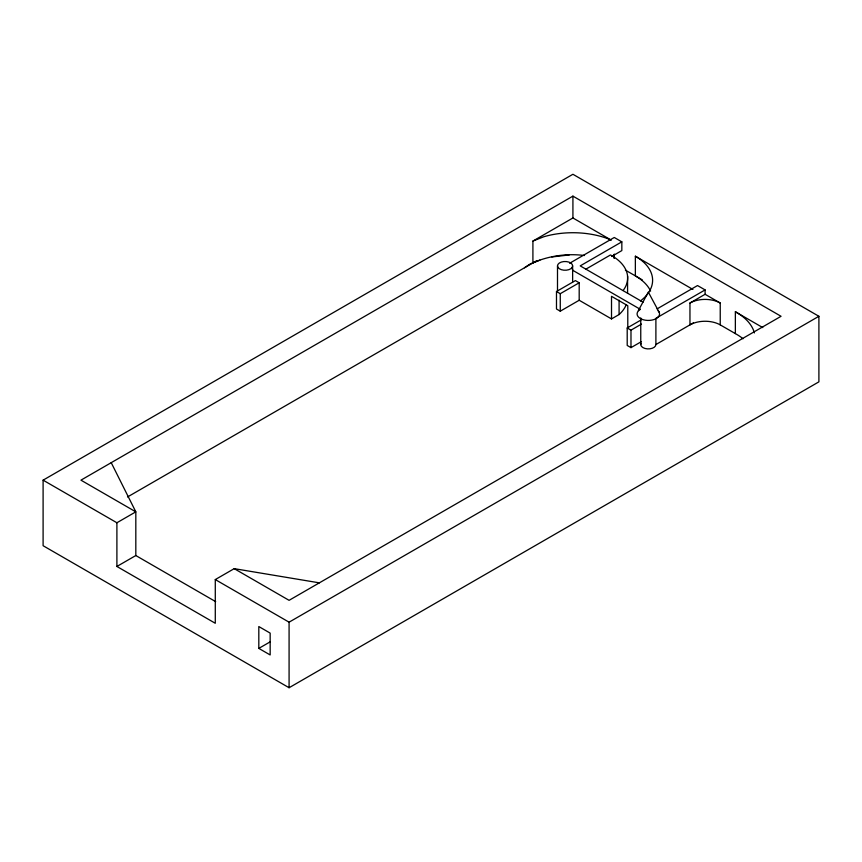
<?xml version="1.0" encoding="UTF-8"?>
<svg xmlns="http://www.w3.org/2000/svg" width="862" height="862" viewBox="0 0 862 862"><rect width="100%" height="100%" fill="white"/><g stroke="black" fill="none" stroke-linecap="round" stroke-linejoin="round"><path stroke-width="1.29" d="M524.505 267.77L529.947 264.095M43.1 480.156L572.918 174.275L818.9 316.289L818.9 381.844L289.082 687.725L43.1 545.711L43.1 480.156L116.898 522.76L135.819 511.845L111.22 462.678M116.898 522.76L116.898 566.463L215.284 623.269L215.284 579.576L234.216 568.651L289.082 600.329L781.058 316.289L572.918 196.127L80.942 480.156L135.819 511.845L135.819 555.537L215.694 601.654M539.881 260.152L532.91 262.921L532.91 241.069L572.918 217.967L610.824 239.862M127.522 496.965L536.347 260.938M569.642 263.244L614.272 237.481L621.836 241.845L621.836 250.583L611.621 256.488M621.836 241.845L580.212 265.884L643.084 302.185M586.031 269.073L610.479 254.958A54.608 31.528 0 0 1 623.086 290.559M579.189 300.256L560.268 311.182L556.486 308.995L556.486 291.518L575.407 280.592L579.189 282.779L579.189 300.256L611.514 318.918L619.088 314.544A54.608 31.528 0 0 0 626.275 304.631M556.486 291.518L560.268 293.694L579.189 282.779M116.898 566.463L135.819 555.537M657.049 308.908L697.52 285.548L705.094 289.912L705.094 294.287L689.956 303.025L689.956 324.877A21.41 12.359 0 0 1 720.233 324.877L735.361 333.605A64.219 37.077 0 0 1 743.066 338.744M641.468 341.589L630.984 347.634L627.202 345.447L627.202 327.969L641.177 319.899M627.202 327.969L630.984 330.157L641.468 324.101M705.094 289.912L655.896 318.315L655.896 344.541A7.564 4.375 0 0 1 647.34 348.873A7.564 4.375 0 0 1 641.016 343.41M655.896 344.541L693.447 322.851M215.284 579.576L289.082 622.181L818.9 316.289M258.815 648.396L270.162 654.948L270.162 633.107L258.815 626.545L258.815 648.396L269.946 641.974M532.91 241.069L543.771 236.759A64.219 37.077 0 0 1 607.904 238.709L611.083 240.282M530.938 263.697C547.542 255.992 566.377 253.18 584.533 255.508M551.831 256.962L569.222 254.947M234.216 568.651L319.36 582.852M705.094 294.287L720.233 303.025L720.233 324.877M735.361 333.605L735.361 311.764L762.773 327.592M650.594 291.108A58.875 33.984 0 0 0 635.359 275.872L635.359 256.208L692.919 289.438M625.37 270.108L642.265 279.859M640.175 309.242L572.637 270.248A7.564 4.375 0 0 0 571.625 268.06M659.182 312.27L648.332 292.099L637.471 312.27A11.238 6.487 0 0 0 649.797 320.384A11.238 6.487 0 0 0 658.062 310.708M640.757 317.938L640.757 344.541M630.984 330.157L630.984 347.634M627.784 328.314L627.784 305.708L611.514 296.323L611.514 318.918M627.579 276.196L627.579 293.231M619.088 300.127L619.088 314.544M572.918 196.127L572.918 217.967M572.637 265.884A7.564 4.375 0 0 1 561.281 269.666A7.564 4.375 0 0 1 561.281 262.091A7.564 4.375 0 0 1 572.637 265.884L572.637 282.046M560.268 293.694L560.268 311.182M557.498 265.884L557.498 291.151M289.082 622.181L289.082 687.725M689.956 303.025A21.41 12.359 0 0 1 720.233 303.025M735.361 311.764A64.219 37.077 0 0 1 754.39 332.915M638.591 310.708A11.238 6.487 0 0 1 640.38 309.361M635.359 256.208A58.875 33.984 0 0 1 640.434 300.935M614.272 254.279L614.272 258.32L614.272 254.29"/></g></svg>
